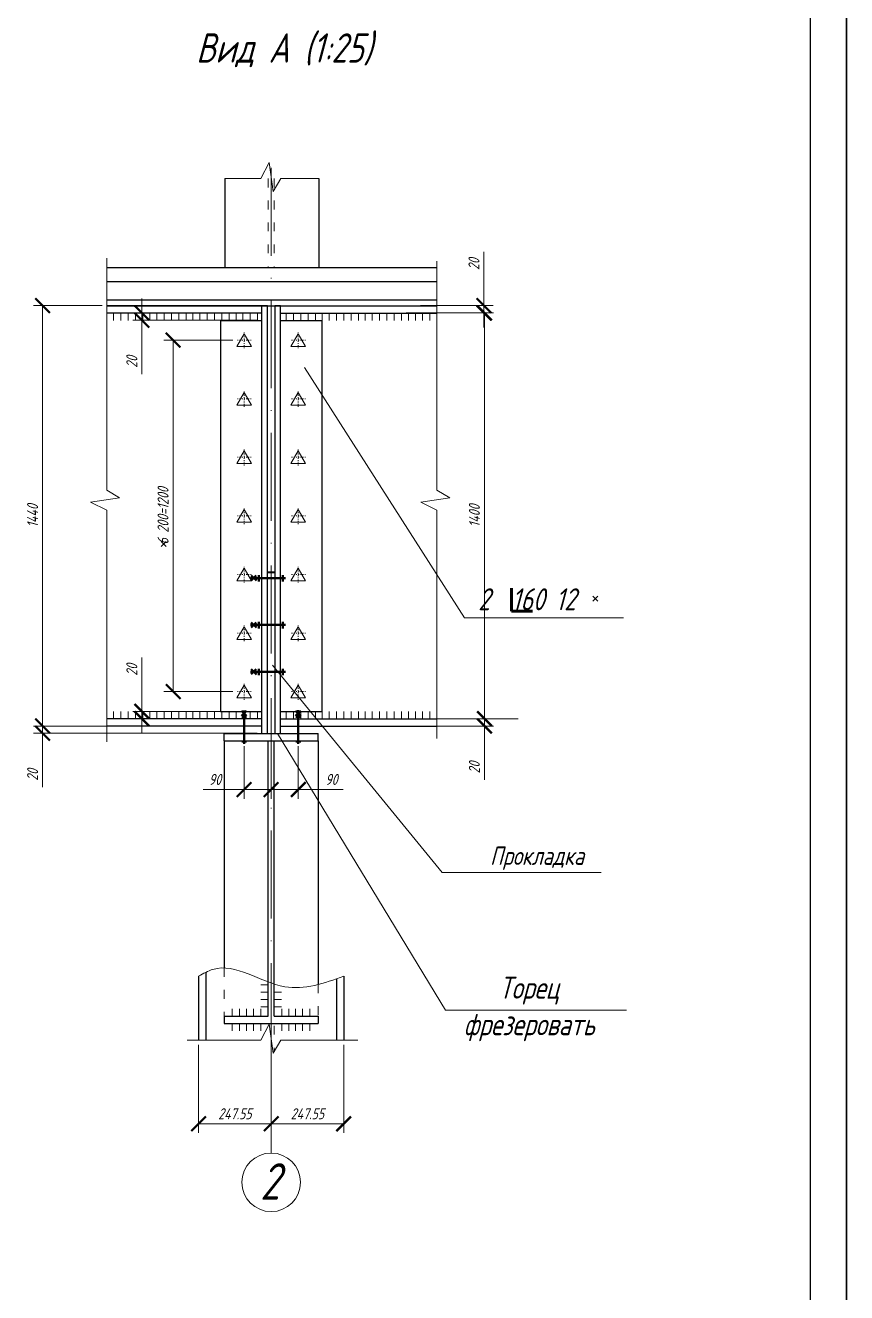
# Model space of a CAD drawing. Header units: millimetres. Extents: x 1665 to 4316, y 443 to 1647.
# Drawn here: x 2393.9 to 2506, y 1358.9 to 1532 of the extents above; entities that cross this region are included whole.
import ezdxf

# ---------------------------------------------------------------- set-up
doc = ezdxf.new("R2010")
doc.units = ezdxf.units.MM
doc.linetypes.add('ACAD_ISO03W100', pattern=[30, 12, -18])
doc.linetypes.add('ACAD_ISO10W100', pattern=[18, 12, -3, 0, -3])
doc.layers.get('0').update_dxf_attribs({"lineweight": 18})
doc.styles.get("Standard").update_dxf_attribs({"font": 'romans.shx', "width": 0.75, "oblique": 15, "height": 1.5})
doc.dimstyles.new('ISO-25', dxfattribs={"dimtxt": 1.5, "dimasz": 2, "dimexe": 1.25, "dimexo": 0.625, "dimtad": 1, "dimtxsty": 'Standard', "dimblk": 'ARCHTICK', "dimcen": 2.5, "dimadec": 0, "dimazin": 0, "dimtfac": 1, "dimtmove": 0, "dimatfit": 3, "dimldrblk": 'NONE', "dimfxl": 1, "dimlwd": 18, "dimlwe": 18, "dimarcsym": 0})

# ---------------------------------------------------------------- blocks, each defined once
blk = doc.blocks.new('_ArchTick')
at = {"color": 0, "linetype": 'ByBlock', "const_width": 0.15}
blk.add_lwpolyline([(-0.5, -0.5), (0.5, 0.5)], dxfattribs=at)
blk = doc.blocks.new('*D280')
at = {"color": 0, "lineweight": 18, "transparency": 16777216}
for p, q in [((2422.23, 1488.99), (2412.83, 1488.99)), ((2414.08, 1488.99), (2414.08, 1440.99)), ((2422.23, 1440.99), (2412.83, 1440.99))]:
    blk.add_line(p, q, dxfattribs=at)
at = {"layer": 'Defpoints', "color": 0, "transparency": 16777216}
for p in [(2422.86, 1488.99), (2414.08, 1440.99), (2422.86, 1440.99)]:
    blk.add_point(p, dxfattribs=at)
at = {"color": 0, "lineweight": 18, "transparency": 16777216, "xscale": 2, "yscale": 2, "zscale": 2}
for p, rotation in [((2414.08, 1488.99), 90), ((2414.08, 1440.99), 270)]:
    blk.add_blockref('_ArchTick', p, dxfattribs=dict(at, rotation=rotation))
at = {"color": 0, "transparency": 16777216, "insert": (2412.7, 1464.99), "char_height": 1.5, "attachment_point": 5, "rotation": 90}
blk.add_mtext('6 200=1200', dxfattribs=at)
blk = doc.blocks.new('_None')
blk = doc.blocks.new('*D282')
at = {"color": 0, "lineweight": 18, "transparency": 16777216}
for p, q in [((2409.81, 1492.69), (2409.81, 1494.69)), ((2425.53, 1492.69), (2408.56, 1492.69)), ((2409.81, 1492.69), (2409.81, 1491.69)), ((2425.53, 1491.69), (2408.56, 1491.69)), ((2409.81, 1491.69), (2409.81, 1484.34))]:
    blk.add_line(p, q, dxfattribs=at)
at = {"layer": 'Defpoints', "color": 0, "transparency": 16777216}
for p in [(2426.16, 1492.69), (2409.81, 1491.69), (2426.16, 1491.69)]:
    blk.add_point(p, dxfattribs=at)
at = {"color": 0, "lineweight": 18, "transparency": 16777216, "xscale": 2, "yscale": 2, "zscale": 2}
for p, rotation in [((2409.81, 1492.69), 270), ((2409.81, 1491.69), 90)]:
    blk.add_blockref('_ArchTick', p, dxfattribs=dict(at, rotation=rotation))
at = {"color": 0, "transparency": 16777216, "insert": (2408.44, 1486.01), "char_height": 1.5, "attachment_point": 5, "rotation": 90}
blk.add_mtext('20', dxfattribs=at)
blk = doc.blocks.new('*D283')
at = {"color": 0, "lineweight": 18, "transparency": 16777216}
for p, q in [((2409.81, 1438.29), (2409.81, 1445.63)), ((2425.53, 1438.29), (2408.56, 1438.29)), ((2409.81, 1437.29), (2409.81, 1438.29)), ((2425.53, 1437.29), (2408.56, 1437.29)), ((2409.81, 1437.29), (2409.81, 1435.29))]:
    blk.add_line(p, q, dxfattribs=at)
at = {"layer": 'Defpoints', "color": 0, "transparency": 16777216}
for p in [(2409.81, 1438.29), (2426.16, 1438.29), (2426.16, 1437.29)]:
    blk.add_point(p, dxfattribs=at)
at = {"color": 0, "lineweight": 18, "transparency": 16777216, "xscale": 2, "yscale": 2, "zscale": 2}
for p, rotation in [((2409.81, 1438.29), 270), ((2409.81, 1437.29), 90)]:
    blk.add_blockref('_ArchTick', p, dxfattribs=dict(at, rotation=rotation))
at = {"color": 0, "transparency": 16777216, "insert": (2408.44, 1443.96), "char_height": 1.5, "attachment_point": 5, "rotation": 90}
blk.add_mtext('20', dxfattribs=at)
blk = doc.blocks.new('*D284')
at = {"color": 0, "lineweight": 18, "transparency": 16777216}
for p, q in [((2404.39, 1493.69), (2395.01, 1493.69)), ((2396.26, 1493.69), (2396.26, 1436.29)), ((2404.39, 1436.29), (2395.01, 1436.29))]:
    blk.add_line(p, q, dxfattribs=at)
at = {"layer": 'Defpoints', "color": 0, "transparency": 16777216}
for p in [(2405.01, 1493.69), (2396.26, 1436.29), (2405.01, 1436.29)]:
    blk.add_point(p, dxfattribs=at)
at = {"color": 0, "lineweight": 18, "transparency": 16777216, "xscale": 2, "yscale": 2, "zscale": 2}
for p, rotation in [((2396.26, 1493.69), 90), ((2396.26, 1436.29), 270)]:
    blk.add_blockref('_ArchTick', p, dxfattribs=dict(at, rotation=rotation))
at = {"color": 0, "transparency": 16777216, "insert": (2394.89, 1464.99), "char_height": 1.5, "attachment_point": 5, "rotation": 90}
blk.add_mtext('1440', dxfattribs=at)
blk = doc.blocks.new('*D285')
at = {"color": 0, "lineweight": 18, "transparency": 16777216}
for p, q in [((2396.26, 1436.29), (2396.26, 1438.29)), ((2425.53, 1436.29), (2395.01, 1436.29)), ((2425.53, 1435.29), (2395.01, 1435.29)), ((2396.26, 1436.29), (2396.26, 1435.29)), ((2396.26, 1435.29), (2396.26, 1427.94))]:
    blk.add_line(p, q, dxfattribs=at)
at = {"layer": 'Defpoints', "color": 0, "transparency": 16777216}
for p in [(2396.26, 1435.29), (2426.16, 1436.29), (2426.16, 1435.29)]:
    blk.add_point(p, dxfattribs=at)
at = {"color": 0, "lineweight": 18, "transparency": 16777216, "xscale": 2, "yscale": 2, "zscale": 2}
for p, rotation in [((2396.26, 1436.29), 270), ((2396.26, 1435.29), 90)]:
    blk.add_blockref('_ArchTick', p, dxfattribs=dict(at, rotation=rotation))
at = {"color": 0, "transparency": 16777216, "insert": (2394.89, 1429.61), "char_height": 1.5, "attachment_point": 5, "rotation": 90}
blk.add_mtext('20', dxfattribs=at)
blk = doc.blocks.new('*D269')
at = {"color": 0, "lineweight": 18, "transparency": 16777216}
for p, q in [((2456.58, 1437.29), (2456.58, 1439.29)), ((2461.18, 1437.29), (2455.33, 1437.29)), ((2456.58, 1437.29), (2456.58, 1436.29)), ((2446.03, 1436.29), (2457.83, 1436.29)), ((2456.58, 1436.29), (2456.58, 1428.94))]:
    blk.add_line(p, q, dxfattribs=at)
at = {"layer": 'Defpoints', "color": 0, "transparency": 16777216}
for p in [(2456.58, 1437.29), (2461.8, 1437.29), (2445.4, 1436.29)]:
    blk.add_point(p, dxfattribs=at)
at = {"color": 0, "lineweight": 18, "transparency": 16777216, "xscale": 2, "yscale": 2, "zscale": 2}
for p, rotation in [((2456.58, 1437.29), 270), ((2456.58, 1436.29), 90)]:
    blk.add_blockref('_ArchTick', p, dxfattribs=dict(at, rotation=rotation))
at = {"color": 0, "transparency": 16777216, "insert": (2455.2, 1430.61), "char_height": 1.5, "attachment_point": 5, "rotation": 90}
blk.add_mtext('20', dxfattribs=at)
blk = doc.blocks.new('*D270')
at = {"color": 0, "lineweight": 18, "transparency": 16777216}
for p, q in [((2456.51, 1493.69), (2456.51, 1501.03)), ((2447.84, 1493.69), (2457.76, 1493.69)), ((2456.51, 1492.69), (2456.51, 1493.69)), ((2445.88, 1492.69), (2457.76, 1492.69)), ((2456.51, 1492.69), (2456.51, 1490.69))]:
    blk.add_line(p, q, dxfattribs=at)
at = {"layer": 'Defpoints', "color": 0, "transparency": 16777216}
for p in [(2447.21, 1493.69), (2445.26, 1492.69), (2456.51, 1492.69)]:
    blk.add_point(p, dxfattribs=at)
at = {"color": 0, "lineweight": 18, "transparency": 16777216, "xscale": 2, "yscale": 2, "zscale": 2}
for p, rotation in [((2456.51, 1493.69), 270), ((2456.51, 1492.69), 90)]:
    blk.add_blockref('_ArchTick', p, dxfattribs=dict(at, rotation=rotation))
at = {"color": 0, "transparency": 16777216, "insert": (2455.14, 1499.36), "char_height": 1.5, "attachment_point": 5, "rotation": 90}
blk.add_mtext('20', dxfattribs=at)
blk = doc.blocks.new('*D271')
at = {"color": 0, "lineweight": 18, "transparency": 16777216}
for p, q in [((2449.77, 1492.69), (2457.83, 1492.69)), ((2456.58, 1492.69), (2456.58, 1437.29)), ((2448.77, 1437.29), (2457.83, 1437.29))]:
    blk.add_line(p, q, dxfattribs=at)
at = {"layer": 'Defpoints', "color": 0, "transparency": 16777216}
for p in [(2449.14, 1492.69), (2448.14, 1437.29), (2456.58, 1437.29)]:
    blk.add_point(p, dxfattribs=at)
at = {"color": 0, "lineweight": 18, "transparency": 16777216, "xscale": 2, "yscale": 2, "zscale": 2}
for p, rotation in [((2456.58, 1492.69), 90), ((2456.58, 1437.29), 270)]:
    blk.add_blockref('_ArchTick', p, dxfattribs=dict(at, rotation=rotation))
at = {"color": 0, "transparency": 16777216, "insert": (2455.2, 1464.99), "char_height": 1.5, "attachment_point": 5, "rotation": 90}
blk.add_mtext('1400', dxfattribs=at)
blk = doc.blocks.new('*D286')
at = {"color": 0, "lineweight": 18, "transparency": 16777216}
for p, q in [((2417.56, 1392.75), (2417.56, 1380.72)), ((2427.46, 1392.75), (2427.46, 1380.72)), ((2417.56, 1381.97), (2427.46, 1381.97))]:
    blk.add_line(p, q, dxfattribs=at)
at = {"layer": 'Defpoints', "color": 0, "transparency": 16777216}
for p in [(2417.56, 1393.37), (2427.46, 1393.37), (2427.46, 1381.97)]:
    blk.add_point(p, dxfattribs=at)
at = {"color": 0, "lineweight": 18, "transparency": 16777216, "xscale": 2, "yscale": 2, "zscale": 2, "rotation": 180}
blk.add_blockref('_ArchTick', (2417.56, 1381.97), dxfattribs=at)
at = {"color": 0, "lineweight": 18, "transparency": 16777216, "xscale": 2, "yscale": 2, "zscale": 2}
blk.add_blockref('_ArchTick', (2427.46, 1381.97), dxfattribs=at)
at = {"color": 0, "transparency": 16777216, "insert": (2422.51, 1383.34), "char_height": 1.5, "attachment_point": 5}
blk.add_mtext('247.55', dxfattribs=at)
blk = doc.blocks.new('*D272')
at = {"color": 0, "lineweight": 18, "transparency": 16777216}
for p, q in [((2427.46, 1392.75), (2427.46, 1380.72)), ((2437.36, 1392.75), (2437.36, 1380.72)), ((2427.46, 1381.97), (2437.36, 1381.97))]:
    blk.add_line(p, q, dxfattribs=at)
at = {"layer": 'Defpoints', "color": 0, "transparency": 16777216}
for p in [(2427.46, 1393.37), (2437.36, 1393.37), (2437.36, 1381.97)]:
    blk.add_point(p, dxfattribs=at)
at = {"color": 0, "lineweight": 18, "transparency": 16777216, "xscale": 2, "yscale": 2, "zscale": 2, "rotation": 180}
blk.add_blockref('_ArchTick', (2427.46, 1381.97), dxfattribs=at)
at = {"color": 0, "lineweight": 18, "transparency": 16777216, "xscale": 2, "yscale": 2, "zscale": 2}
blk.add_blockref('_ArchTick', (2437.36, 1381.97), dxfattribs=at)
at = {"color": 0, "transparency": 16777216, "insert": (2432.41, 1383.34), "char_height": 1.5, "attachment_point": 5}
blk.add_mtext('247.55', dxfattribs=at)
blk = doc.blocks.new('*D287')
at = {"color": 0, "lineweight": 18, "transparency": 16777216}
for p, q in [((2423.76, 1433.54), (2423.76, 1426.36)), ((2427.46, 1433.54), (2427.46, 1426.36)), ((2423.76, 1427.61), (2418.17, 1427.61)), ((2427.46, 1427.61), (2423.76, 1427.61))]:
    blk.add_line(p, q, dxfattribs=at)
at = {"layer": 'Defpoints', "color": 0, "transparency": 16777216}
for p in [(2423.76, 1434.17), (2427.46, 1434.17), (2427.46, 1427.61)]:
    blk.add_point(p, dxfattribs=at)
at = {"color": 0, "lineweight": 18, "transparency": 16777216, "xscale": 2, "yscale": 2, "zscale": 2, "rotation": 180}
blk.add_blockref('_ArchTick', (2423.76, 1427.61), dxfattribs=at)
at = {"color": 0, "lineweight": 18, "transparency": 16777216, "xscale": 2, "yscale": 2, "zscale": 2}
blk.add_blockref('_ArchTick', (2427.46, 1427.61), dxfattribs=at)
at = {"color": 0, "transparency": 16777216, "insert": (2419.79, 1428.99), "char_height": 1.5, "attachment_point": 5}
blk.add_mtext('90', dxfattribs=at)
blk = doc.blocks.new('*D273')
at = {"color": 0, "lineweight": 18, "transparency": 16777216}
for p, q in [((2427.46, 1433.54), (2427.46, 1426.36)), ((2431.16, 1433.54), (2431.16, 1426.36)), ((2427.46, 1427.61), (2431.16, 1427.61)), ((2431.16, 1427.61), (2437.3, 1427.61))]:
    blk.add_line(p, q, dxfattribs=at)
at = {"layer": 'Defpoints', "color": 0, "transparency": 16777216}
for p in [(2427.46, 1434.17), (2431.16, 1434.17), (2431.16, 1427.61)]:
    blk.add_point(p, dxfattribs=at)
at = {"color": 0, "lineweight": 18, "transparency": 16777216, "xscale": 2, "yscale": 2, "zscale": 2, "rotation": 180}
blk.add_blockref('_ArchTick', (2427.46, 1427.61), dxfattribs=at)
at = {"color": 0, "lineweight": 18, "transparency": 16777216, "xscale": 2, "yscale": 2, "zscale": 2}
blk.add_blockref('_ArchTick', (2431.16, 1427.61), dxfattribs=at)
at = {"color": 0, "transparency": 16777216, "insert": (2435.69, 1428.99), "char_height": 1.5, "attachment_point": 5}
blk.add_mtext('90', dxfattribs=at)

msp = doc.modelspace()

# ---------------------------------------------------------------- linework, layer by layer
at = {"lineweight": -2}
for p, q in [((2506.02, 1646.955), (2506.02, 1052.955)), ((2506.02, 1052.955), (2506.02, 1646.955))]:
    msp.add_line(p, q, dxfattribs=at)
at = {"lineweight": 30}
for p, q in [((2501.02, 1641.955), (2501.02, 1057.955)), ((2421.153, 1511.043), (2421.153, 1498.886)), ((2433.953, 1511.043), (2433.953, 1498.886)), ((2405.014, 1498.886), (2450.092, 1498.886)), ((2405.014, 1497.001), (2450.092, 1497.001)), ((2405.014, 1494.486), (2450.092, 1494.486)), ((2426.157, 1493.686), (2405.014, 1493.686)), ((2405.014, 1493.686), (2450.092, 1493.686)), ((2426.157, 1493.686), (2426.157, 1435.286)), ((2426.957, 1493.686), (2426.157, 1493.686)), ((2426.957, 1435.286), (2426.957, 1493.686)), ((2427.957, 1493.686), (2427.957, 1435.286)), ((2428.757, 1493.686), (2427.957, 1493.686)), ((2428.757, 1435.286), (2428.757, 1493.686)), ((2428.757, 1493.686), (2450.092, 1493.686)), ((2426.157, 1492.686), (2405.014, 1492.686)), ((2428.757, 1492.686), (2450.092, 1492.686)), ((2420.557, 1491.686), (2420.557, 1438.286)), ((2420.557, 1491.686), (2426.157, 1491.686)), ((2428.757, 1491.686), (2434.357, 1491.686)), ((2434.357, 1491.686), (2434.357, 1438.286)), ((2420.557, 1438.286), (2426.157, 1438.286)), ((2428.757, 1438.286), (2434.357, 1438.286)), ((2426.157, 1437.286), (2405.014, 1437.286)), ((2428.757, 1437.286), (2450.092, 1437.286)), ((2426.157, 1436.286), (2405.014, 1436.286)), ((2421.057, 1435.286), (2433.857, 1435.286)), ((2421.057, 1434.286), (2421.057, 1435.286)), ((2428.757, 1436.286), (2450.092, 1436.286)), ((2433.857, 1434.286), (2433.857, 1435.286)), ((2421.057, 1434.286), (2433.857, 1434.286)), ((2421.057, 1434.286), (2421.057, 1403.248)), ((2427.057, 1396.686), (2427.057, 1434.286)), ((2427.857, 1396.686), (2427.857, 1434.286)), ((2433.857, 1434.286), (2433.857, 1401.016)), ((2417.555, 1402.114), (2417.555, 1393.374)), ((2418.555, 1402.666), (2418.555, 1393.374)), ((2437.359, 1402.114), (2437.359, 1393.374)), ((2436.359, 1401.762), (2436.359, 1393.374)), ((2421.057, 1396.686), (2421.057, 1395.686)), ((2433.857, 1396.686), (2433.857, 1395.686))]:
    msp.add_line(p, q, dxfattribs=at)
for p, q in [((2427.17, 1513.259), (2426.068, 1511.043)), ((2427.745, 1509.287), (2427.17, 1513.259)), ((2421.153, 1511.043), (2426.068, 1511.043)), ((2428.78, 1511.049), (2427.745, 1509.287)), ((2428.777, 1511.043), (2433.953, 1511.043)), ((2405.014, 1500.17), (2405.014, 1468.479)), ((2450.092, 1499.748), (2450.092, 1468.479)), ((2405.957, 1491.686), (2405.957, 1492.686)), ((2406.957, 1491.686), (2406.957, 1492.686)), ((2407.957, 1491.686), (2407.957, 1492.686)), ((2408.957, 1491.686), (2408.957, 1492.686)), ((2409.957, 1491.686), (2409.957, 1492.686)), ((2410.897, 1491.686), (2410.897, 1492.686)), ((2411.841, 1491.686), (2411.841, 1492.686)), ((2412.841, 1491.686), (2412.841, 1492.686)), ((2413.841, 1491.686), (2413.841, 1492.686)), ((2414.841, 1491.686), (2414.841, 1492.686)), ((2415.841, 1491.686), (2415.841, 1492.686)), ((2416.781, 1491.686), (2416.781, 1492.686)), ((2417.724, 1491.686), (2417.724, 1492.686)), ((2418.724, 1491.686), (2418.724, 1492.686)), ((2419.724, 1491.686), (2419.724, 1492.686)), ((2420.724, 1491.686), (2420.724, 1492.686)), ((2421.724, 1491.686), (2421.724, 1492.686)), ((2422.664, 1491.686), (2422.664, 1492.686)), ((2423.607, 1491.686), (2423.607, 1492.686)), ((2424.607, 1491.686), (2424.607, 1492.686)), ((2425.607, 1491.686), (2425.607, 1492.686)), ((2429.491, 1491.686), (2429.491, 1492.686)), ((2430.491, 1491.686), (2430.491, 1492.686)), ((2431.491, 1491.686), (2431.491, 1492.686)), ((2432.491, 1491.686), (2432.491, 1492.686)), ((2433.491, 1491.686), (2433.491, 1492.686)), ((2434.431, 1491.686), (2434.431, 1492.686)), ((2435.374, 1491.686), (2435.374, 1492.686)), ((2436.374, 1491.686), (2436.374, 1492.686)), ((2437.374, 1491.686), (2437.374, 1492.686)), ((2438.374, 1491.686), (2438.374, 1492.686)), ((2439.374, 1491.686), (2439.374, 1492.686)), ((2440.314, 1491.686), (2440.314, 1492.686)), ((2441.258, 1491.686), (2441.258, 1492.686)), ((2442.258, 1491.686), (2442.258, 1492.686)), ((2443.258, 1491.686), (2443.258, 1492.686)), ((2444.258, 1491.686), (2444.258, 1492.686)), ((2445.258, 1491.686), (2445.258, 1492.686)), ((2446.198, 1491.686), (2446.198, 1492.686)), ((2447.141, 1491.686), (2447.141, 1492.686)), ((2448.141, 1491.686), (2448.141, 1492.686)), ((2449.141, 1491.686), (2449.141, 1492.686)), ((2432.008, 1485.238), (2453.845, 1451.063)), ((2405.014, 1468.479), (2406.775, 1467.444)), ((2450.092, 1468.479), (2451.853, 1467.444)), ((2406.775, 1467.444), (2402.804, 1466.868)), ((2402.804, 1466.868), (2405.014, 1465.77)), ((2451.853, 1467.444), (2447.882, 1466.868)), ((2447.882, 1466.868), (2450.092, 1465.77)), ((2405.014, 1465.77), (2405.014, 1434.142)), ((2450.092, 1465.77), (2450.092, 1434.575)), ((2412.446, 1461.476), (2413.125, 1460.797)), ((2413.125, 1461.476), (2412.446, 1460.797)), ((2471.363, 1454.016), (2472.042, 1453.338)), ((2472.042, 1454.016), (2471.363, 1453.338)), ((2453.845, 1451.063), (2475.536, 1451.063)), ((2427.659, 1444.598), (2450.807, 1416.294)), ((2405.957, 1437.286), (2405.957, 1438.286)), ((2406.957, 1437.286), (2406.957, 1438.286)), ((2407.957, 1437.286), (2407.957, 1438.286)), ((2408.957, 1437.286), (2408.957, 1438.286)), ((2409.957, 1437.286), (2409.957, 1438.286)), ((2410.897, 1437.286), (2410.897, 1438.286)), ((2411.841, 1437.286), (2411.841, 1438.286)), ((2412.841, 1437.286), (2412.841, 1438.286)), ((2413.841, 1437.286), (2413.841, 1438.286)), ((2414.841, 1437.286), (2414.841, 1438.286)), ((2415.841, 1437.286), (2415.841, 1438.286)), ((2416.781, 1437.286), (2416.781, 1438.286)), ((2417.724, 1437.286), (2417.724, 1438.286)), ((2418.724, 1437.286), (2418.724, 1438.286)), ((2419.724, 1437.286), (2419.724, 1438.286)), ((2420.724, 1437.286), (2420.724, 1438.286)), ((2421.724, 1437.286), (2421.724, 1438.286)), ((2422.664, 1437.286), (2422.664, 1438.286)), ((2423.607, 1437.286), (2423.607, 1438.286)), ((2424.607, 1437.286), (2424.607, 1438.286)), ((2425.607, 1437.286), (2425.607, 1438.286)), ((2429.491, 1437.286), (2429.491, 1438.286)), ((2430.491, 1437.286), (2430.491, 1438.286)), ((2431.491, 1437.286), (2431.491, 1438.286)), ((2432.491, 1437.286), (2432.491, 1438.286)), ((2433.491, 1437.286), (2433.491, 1438.286)), ((2434.431, 1437.286), (2434.431, 1438.286)), ((2435.374, 1437.286), (2435.374, 1438.286)), ((2436.374, 1437.286), (2436.374, 1438.286)), ((2437.374, 1437.286), (2437.374, 1438.286)), ((2438.374, 1437.286), (2438.374, 1438.286)), ((2439.374, 1437.286), (2439.374, 1438.286)), ((2440.314, 1437.286), (2440.314, 1438.286)), ((2441.258, 1437.286), (2441.258, 1438.286)), ((2442.258, 1437.286), (2442.258, 1438.286)), ((2443.258, 1437.286), (2443.258, 1438.286)), ((2444.258, 1437.286), (2444.258, 1438.286)), ((2445.258, 1437.286), (2445.258, 1438.286)), ((2446.198, 1437.286), (2446.198, 1438.286)), ((2447.141, 1437.286), (2447.141, 1438.286)), ((2448.141, 1437.286), (2448.141, 1438.286)), ((2449.141, 1437.286), (2449.141, 1438.286)), ((2428.325, 1435.286), (2451.242, 1397.475)), ((2450.807, 1416.294), (2472.502, 1416.294)), ((2427.057, 1400.924), (2426.057, 1400.924)), ((2427.057, 1399.924), (2426.057, 1399.924)), ((2427.057, 1398.924), (2426.057, 1398.924)), ((2428.857, 1399.924), (2427.857, 1399.924)), ((2428.857, 1398.924), (2427.857, 1398.924)), ((2422.153, 1396.686), (2422.153, 1397.686)), ((2423.153, 1396.686), (2423.153, 1397.686)), ((2424.093, 1396.686), (2424.093, 1397.686)), ((2425.036, 1396.686), (2425.036, 1397.686)), ((2426.036, 1396.686), (2426.036, 1397.686)), ((2427.057, 1397.924), (2426.057, 1397.924)), ((2428.857, 1397.924), (2427.857, 1397.924)), ((2428.919, 1396.686), (2428.919, 1397.686)), ((2429.857, 1396.686), (2429.857, 1397.686)), ((2430.797, 1396.686), (2430.797, 1397.686)), ((2431.741, 1396.686), (2431.741, 1397.686)), ((2432.741, 1396.686), (2432.741, 1397.686)), ((2451.242, 1397.475), (2475.969, 1397.475)), ((2422.153, 1394.686), (2422.153, 1395.686)), ((2423.153, 1394.686), (2423.153, 1395.686)), ((2424.093, 1394.686), (2424.093, 1395.686)), ((2425.036, 1394.686), (2425.036, 1395.686)), ((2426.036, 1394.686), (2426.036, 1395.686)), ((2427.17, 1395.59), (2426.068, 1393.374)), ((2427.745, 1391.619), (2427.17, 1395.59)), ((2428.919, 1394.686), (2428.919, 1395.686)), ((2429.857, 1394.686), (2429.857, 1395.686)), ((2430.797, 1394.686), (2430.797, 1395.686)), ((2431.741, 1394.686), (2431.741, 1395.686)), ((2432.741, 1394.686), (2432.741, 1395.686)), ((2415.996, 1393.374), (2426.068, 1393.374)), ((2428.78, 1393.38), (2427.745, 1391.619)), ((2428.777, 1393.374), (2439.291, 1393.374))]:
    msp.add_line(p, q)
at = {"linetype": 'ACAD_ISO03W100', "ltscale": 0.1}
for p, q in [((2427.057, 1511.043), (2427.057, 1498.886)), ((2427.857, 1511.043), (2427.857, 1498.886)), ((2421.057, 1403.248), (2421.057, 1396.686)), ((2433.857, 1401.016), (2433.857, 1396.686)), ((2427.857, 1395.364), (2427.857, 1391.81))]:
    msp.add_line(p, q, dxfattribs=at)
at = {"linetype": 'ACAD_ISO10W100'}
msp.add_line((2427.457, 1512.511), (2427.457, 1377.976), dxfattribs=at)
at = {"linetype": 'ACAD_ISO03W100', "ltscale": 0.01}
for p, q in [((2423.757, 1487.871), (2423.757, 1490.034)), ((2431.157, 1487.871), (2431.157, 1490.034)), ((2422.857, 1488.986), (2424.745, 1488.986)), ((2430.257, 1488.986), (2432.145, 1488.986)), ((2423.757, 1479.871), (2423.757, 1482.034)), ((2431.157, 1479.871), (2431.157, 1482.034)), ((2422.857, 1480.986), (2424.745, 1480.986)), ((2430.257, 1480.986), (2432.145, 1480.986)), ((2422.857, 1472.986), (2424.745, 1472.986)), ((2423.757, 1471.871), (2423.757, 1474.034)), ((2430.257, 1472.986), (2432.145, 1472.986)), ((2431.157, 1471.871), (2431.157, 1474.034)), ((2423.757, 1463.871), (2423.757, 1466.034)), ((2431.157, 1463.871), (2431.157, 1466.034)), ((2422.857, 1464.986), (2424.745, 1464.986)), ((2430.257, 1464.986), (2432.145, 1464.986)), ((2423.757, 1455.871), (2423.757, 1458.034)), ((2431.157, 1455.871), (2431.157, 1458.034)), ((2422.857, 1456.986), (2424.745, 1456.986)), ((2430.257, 1456.986), (2432.145, 1456.986)), ((2422.857, 1448.986), (2424.745, 1448.986)), ((2423.757, 1447.871), (2423.757, 1450.034)), ((2430.257, 1448.986), (2432.145, 1448.986)), ((2431.157, 1447.871), (2431.157, 1450.034)), ((2423.757, 1439.871), (2423.757, 1442.034)), ((2431.157, 1439.871), (2431.157, 1442.034)), ((2422.857, 1440.986), (2424.745, 1440.986)), ((2430.257, 1440.986), (2432.145, 1440.986))]:
    msp.add_line(p, q, dxfattribs=at)
at = {"lineweight": 20}
for p, q in [((2423.757, 1489.852), (2422.757, 1488.12)), ((2424.757, 1488.12), (2423.757, 1489.852)), ((2431.157, 1489.852), (2430.157, 1488.12)), ((2432.157, 1488.12), (2431.157, 1489.852)), ((2422.757, 1488.12), (2424.757, 1488.12)), ((2430.157, 1488.12), (2432.157, 1488.12)), ((2423.757, 1481.852), (2422.757, 1480.12)), ((2424.757, 1480.12), (2423.757, 1481.852)), ((2431.157, 1481.852), (2430.157, 1480.12)), ((2432.157, 1480.12), (2431.157, 1481.852)), ((2422.757, 1480.12), (2424.757, 1480.12)), ((2430.157, 1480.12), (2432.157, 1480.12)), ((2423.757, 1473.852), (2422.757, 1472.12)), ((2424.757, 1472.12), (2423.757, 1473.852)), ((2431.157, 1473.852), (2430.157, 1472.12)), ((2432.157, 1472.12), (2431.157, 1473.852)), ((2422.757, 1472.12), (2424.757, 1472.12)), ((2430.157, 1472.12), (2432.157, 1472.12)), ((2423.757, 1465.852), (2422.757, 1464.12)), ((2424.757, 1464.12), (2423.757, 1465.852)), ((2431.157, 1465.852), (2430.157, 1464.12)), ((2432.157, 1464.12), (2431.157, 1465.852)), ((2422.757, 1464.12), (2424.757, 1464.12)), ((2430.157, 1464.12), (2432.157, 1464.12)), ((2423.757, 1457.852), (2422.757, 1456.12)), ((2424.757, 1456.12), (2423.757, 1457.852)), ((2431.157, 1457.852), (2430.157, 1456.12)), ((2432.157, 1456.12), (2431.157, 1457.852)), ((2422.757, 1456.12), (2424.757, 1456.12)), ((2430.157, 1456.12), (2432.157, 1456.12)), ((2423.757, 1449.852), (2422.757, 1448.12)), ((2424.757, 1448.12), (2423.757, 1449.852)), ((2431.157, 1449.852), (2430.157, 1448.12)), ((2432.157, 1448.12), (2431.157, 1449.852)), ((2422.757, 1448.12), (2424.757, 1448.12)), ((2430.157, 1448.12), (2432.157, 1448.12)), ((2423.757, 1441.852), (2422.757, 1440.12)), ((2424.757, 1440.12), (2423.757, 1441.852)), ((2431.157, 1441.852), (2430.157, 1440.12)), ((2432.157, 1440.12), (2431.157, 1441.852)), ((2422.757, 1440.12), (2424.757, 1440.12)), ((2430.157, 1440.12), (2432.157, 1440.12))]:
    msp.add_line(p, q, dxfattribs=at)
at = {"lineweight": 40}
msp.add_line((2426.957, 1457.286), (2427.957, 1457.286), dxfattribs=at)
at = {"lineweight": 50}
for p, q in [((2424.627, 1456.486), (2429.414, 1456.486)), ((2424.75, 1456.833), (2425.443, 1456.139)), ((2424.75, 1456.152), (2425.431, 1456.833)), ((2425.795, 1456.895), (2425.795, 1456.023)), ((2429.051, 1456.895), (2429.051, 1456.023)), ((2424.75, 1450.433), (2425.443, 1449.739)), ((2424.75, 1449.752), (2425.431, 1450.433)), ((2425.795, 1450.495), (2425.795, 1449.623)), ((2429.051, 1450.495), (2429.051, 1449.623)), ((2424.627, 1450.086), (2429.414, 1450.086)), ((2424.627, 1443.686), (2429.414, 1443.686)), ((2424.75, 1444.033), (2425.443, 1443.339)), ((2424.75, 1443.352), (2425.431, 1444.033)), ((2425.795, 1444.095), (2425.795, 1443.223)), ((2429.051, 1444.095), (2429.051, 1443.223)), ((2423.404, 1437.666), (2424.111, 1438.373)), ((2423.404, 1438.373), (2424.111, 1437.666)), ((2423.757, 1433.845), (2423.757, 1438.408)), ((2430.804, 1437.666), (2431.511, 1438.373)), ((2430.804, 1438.373), (2431.511, 1437.666)), ((2431.157, 1433.845), (2431.157, 1438.436)), ((2423.435, 1437.531), (2424.09, 1437.531)), ((2430.835, 1437.531), (2431.49, 1437.531)), ((2423.435, 1434.17), (2424.09, 1434.17)), ((2430.835, 1434.17), (2431.49, 1434.17))]:
    msp.add_line(p, q, dxfattribs=at)
at = {"lineweight": 60}
for p, q in [((2460.291, 1455.121), (2460.291, 1451.968)), ((2460.291, 1451.968), (2463.122, 1451.968))]:
    msp.add_line(p, q, dxfattribs=at)
at = {"lineweight": 30, "ltscale": 0.1}
for p, q in [((2421.057, 1396.686), (2427.057, 1396.686)), ((2427.857, 1396.686), (2433.857, 1396.686)), ((2421.057, 1395.686), (2433.857, 1395.686))]:
    msp.add_line(p, q, dxfattribs=at)
msp.add_circle((2427.457, 1373.976), 4)
msp.add_spline([(2417.555, 1402.114), (2419.501, 1403.059), (2429.325, 1400.69), (2437.359, 1402.114)], degree=3)

# ---------------------------------------------------------------- texts
for s, width, gutter_width, insert, char_height, attachment_point in [('Вид А (1:25)', 34.49541, 12.5, (2417.213, 1530.878), 4, 1), (' 2  160 12', 22.94433, 7.5, (2454.227, 1455.095), 3, 1), ('Прокладка', 36.02042, 12.5, (2463.753, 1418.23), 2.5, 5), ('Торец \\Pфрезеровать', 23.1755, 7.5, (2462.692, 1397.649), 3, 5), ('2', 8.20492, 7.5, (2427.279, 1374.089), 5, 5)]:
    msp.add_mtext_dynamic_manual_height_columns(s, width=width, gutter_width=gutter_width, heights=[0], dxfattribs=dict(insert=insert, char_height=char_height, attachment_point=attachment_point))

# ---------------------------------------------------------------- dimensions: what is measured, and where the dimension line sits
for base, p1, p2, picture, middle in [((2456.512, 1492.686), (2447.211, 1493.686), (2445.258, 1492.686), '*D270', (2456.512, 1499.358)), ((2456.575, 1437.286), (2445.403, 1436.286), (2461.802, 1437.286), '*D269', (2456.575, 1430.614))]:
    dim = msp.add_linear_dim(base=base, p1=p1, p2=p2, angle=90, text='20', dimstyle='ISO-25')
    dim.commit()
    dim.dimension.update_dxf_attribs({"geometry": picture, "text_midpoint": middle, "dimtype": 160})
for base, p1, p2, text, picture, middle in [((2396.263, 1436.286), (2405.014, 1493.686), (2405.014, 1436.286), '1440', '*D284', (2394.888, 1464.986)), ((2409.811, 1491.686), (2426.157, 1492.686), (2426.157, 1491.686), '20', '*D282', (2408.436, 1486.014)), ((2456.575, 1437.286), (2449.141, 1492.686), (2448.141, 1437.286), '1400', '*D271', (2455.2, 1464.986)), ((2414.077, 1440.986), (2422.857, 1488.986), (2422.857, 1440.986), '6 200=1200', '*D280', (2412.702, 1464.986)), ((2409.811, 1438.286), (2426.157, 1437.286), (2426.157, 1438.286), '20', '*D283', (2408.436, 1443.958)), ((2396.263, 1435.286), (2426.157, 1436.286), (2426.157, 1435.286), '20', '*D285', (2394.888, 1429.614))]:
    dim = msp.add_linear_dim(base=base, p1=p1, p2=p2, angle=90, text=text, dimstyle='ISO-25')
    dim.commit()
    dim.dimension.update_dxf_attribs({"geometry": picture, "text_midpoint": middle})
for base, p1, p2, picture, middle in [((2427.457, 1427.613), (2423.757, 1434.17), (2427.457, 1434.17), '*D287', (2419.791, 1427.613)), ((2431.157, 1427.613), (2427.457, 1434.17), (2431.157, 1434.17), '*D273', (2435.688, 1427.613))]:
    dim = msp.add_linear_dim(base=base, p1=p1, p2=p2, text='90', dimstyle='ISO-25')
    dim.commit()
    dim.dimension.update_dxf_attribs({"geometry": picture, "text_midpoint": middle, "dimtype": 160})
for base, p1, p2, picture, middle in [((2427.457, 1381.969), (2417.555, 1393.374), (2427.457, 1393.374), '*D286', (2422.506, 1383.344)), ((2437.359, 1381.969), (2427.457, 1393.374), (2437.359, 1393.374), '*D272', (2432.408, 1383.344))]:
    dim = msp.add_linear_dim(base=base, p1=p1, p2=p2, text='247.55', dimstyle='ISO-25')
    dim.commit()
    dim.dimension.update_dxf_attribs({"geometry": picture, "text_midpoint": middle})

doc.saveas('drawing.dxf')
